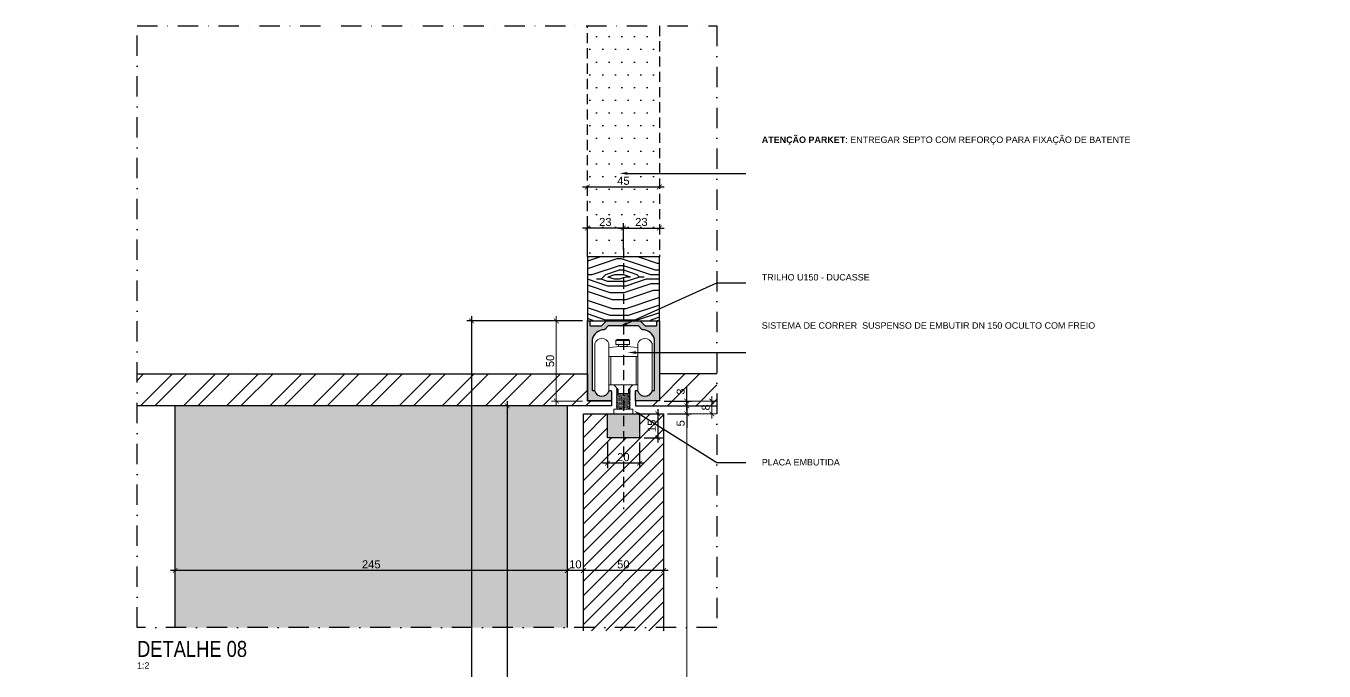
# Model space of a CAD drawing. Header units: millimetres. Extents: x -63251 to 507826, y 5339 to 217512.
# Drawn here: x 207291 to 208102, y 94276 to 94678 of the extents above; entities that cross this region are included whole.
import ezdxf
from ezdxf import colors
from ezdxf.entities.mleader import LeaderData, LeaderLine
from ezdxf.math import Vec2, Vec3

# ---------------------------------------------------------------- set-up
doc = ezdxf.new("R2010")
doc.units = ezdxf.units.MM
doc.header["$PDMODE"] = 3
doc.linetypes.add('TRAÇO 1-1', pattern=[9.525, 6.35, -3.175])
doc.linetypes.add('TRAÇO E PONTO 1-1', pattern=[25.4, 12.7, -6.35, 0, -6.35])
for name, color, linetype in [('A-ANNO-DIMS', 7, 'Continuous'), ('AC-EQUIPAMENTO', 7, 'Continuous'), ('COTAS', 9, 'Continuous'), ('FERRAGEM', 3, 'Continuous'), ('GESSO', 1, 'Continuous'), ('HACHURA', 21, 'Continuous'), ('MARCENARIA . M', 4, 'Continuous'), ('PROJEÇÃO', 8, 'Continuous'), ('TEXTO', 105, 'Continuous'), ('TEXTO TRAÇO PONTO', 105, 'TRAÇO E PONTO 1-1')]:
    doc.layers.add(name, color=color, linetype=linetype)
doc.layers.add('ARQ-COTA', color=12, linetype='Continuous', lineweight=9)
doc.styles.add('1-1', font='arial.ttf', dxfattribs={"height": 0.2})
doc.styles.add('MEDIDA OFICIAL', font='ariblk.ttf')
doc.styles.add('PADRÃO', font='arial.ttf')
doc.styles.add('TITULO', font='swissck.ttf')
doc.dimstyles.new('1-2', dxfattribs={"dimscale": 2, "dimtxt": 2.5, "dimasz": 1.5, "dimexe": 1.5, "dimexo": 1.5, "dimtad": 1, "dimtxsty": 'PADRÃO', "dimblk": 'ARCHTICK', "dimcen": 2.5, "dimdle": 1.5, "dimclrd": 9, "dimclre": 9, "dimclrt": 6, "dimadec": 0, "dimazin": 0, "dimtfac": 1, "dimtmove": 0, "dimatfit": 3, "dimfxl": 1.25, "dimlwd": -1, "dimlwe": -1, "dimarcsym": 0})
doc.dimstyles.new('Med. Ofic.1-2', dxfattribs={"dimscale": 2, "dimtxt": 2.5, "dimasz": 1.5, "dimexe": 1.5, "dimexo": 1.5, "dimtad": 1, "dimtxsty": 'MEDIDA OFICIAL', "dimblk": 'ARCHTICK', "dimcen": 2.5, "dimdle": 1.5, "dimclrd": 9, "dimclre": 9, "dimclrt": 10, "dimadec": 0, "dimazin": 0, "dimtfac": 1, "dimtmove": 0, "dimatfit": 3, "dimfxl": 1.25, "dimlwd": -1, "dimlwe": -1, "dimarcsym": 0})

# ---------------------------------------------------------------- blocks, each defined once
blk = doc.blocks.new('_ArchTick')
at = {"color": 0, "linetype": 'ByBlock', "const_width": 0.15}
blk.add_lwpolyline([(-0.5, -0.5), (0.5, 0.5)], dxfattribs=at)
blk = doc.blocks.new('*D2237')
at = {"layer": 'A-ANNO-DIMS', "color": 9, "transparency": 16777216}
for p, q in [((207692.25, 94441.28), (207707.23, 94441.28)), ((207704.23, 94444.28), (207704.23, 94436.28)), ((207692.25, 94436.28), (207707.23, 94436.28)), ((207704.23, 94436.28), (207704.23, 94427.47))]:
    blk.add_line(p, q, dxfattribs=at)
at = {"layer": 'Defpoints', "color": 0, "transparency": 16777216}
for p in [(207689.25, 94441.28), (207689.25, 94436.28), (207704.23, 94436.28)]:
    blk.add_point(p, dxfattribs=at)
at = {"layer": 'A-ANNO-DIMS', "color": 9, "transparency": 16777216, "xscale": 3, "yscale": 3, "zscale": 3}
for p, rotation in [((207704.23, 94441.28), 90), ((207704.23, 94436.28), 270)]:
    blk.add_blockref('_ArchTick', p, dxfattribs=dict(at, rotation=rotation))
at = {"layer": 'A-ANNO-DIMS', "color": 6, "transparency": 16777216, "insert": (207700.44, 94430.38), "char_height": 5, "attachment_point": 5, "rotation": 90, "style": 'PADRÃO'}
blk.add_mtext('5', dxfattribs=at)
blk = doc.blocks.new('*D2238')
at = {"layer": 'A-ANNO-DIMS', "color": 9, "transparency": 16777216}
for p, q in [((207654.63, 94418.28), (207654.63, 94402.45)), ((207674.63, 94418.28), (207674.63, 94402.45)), ((207677.63, 94405.45), (207651.63, 94405.45))]:
    blk.add_line(p, q, dxfattribs=at)
at = {"layer": 'Defpoints', "color": 0, "transparency": 16777216}
for p in [(207654.63, 94421.28), (207674.63, 94421.28), (207654.63, 94405.45)]:
    blk.add_point(p, dxfattribs=at)
at = {"layer": 'A-ANNO-DIMS', "color": 9, "transparency": 16777216, "xscale": 3, "yscale": 3, "zscale": 3, "rotation": 180}
blk.add_blockref('_ArchTick', (207654.63, 94405.45), dxfattribs=at)
at = {"layer": 'A-ANNO-DIMS', "color": 9, "transparency": 16777216, "xscale": 3, "yscale": 3, "zscale": 3}
blk.add_blockref('_ArchTick', (207674.63, 94405.45), dxfattribs=at)
at = {"layer": 'A-ANNO-DIMS', "color": 6, "transparency": 16777216, "insert": (207664.63, 94409.25), "char_height": 5, "attachment_point": 5, "style": 'PADRÃO'}
blk.add_mtext('20', dxfattribs=at)
blk = doc.blocks.new('*D2239')
at = {"layer": 'A-ANNO-DIMS', "color": 9, "transparency": 16777216}
for p, q in [((207677.63, 94436.28), (207689.25, 94436.28)), ((207686.25, 94439.28), (207686.25, 94418.28)), ((207677.63, 94421.28), (207689.25, 94421.28))]:
    blk.add_line(p, q, dxfattribs=at)
at = {"layer": 'Defpoints', "color": 0, "transparency": 16777216}
for p in [(207674.63, 94436.28), (207674.63, 94421.28), (207686.25, 94421.28)]:
    blk.add_point(p, dxfattribs=at)
at = {"layer": 'A-ANNO-DIMS', "color": 9, "transparency": 16777216, "xscale": 3, "yscale": 3, "zscale": 3}
for p, rotation in [((207686.25, 94436.28), 90), ((207686.25, 94421.28), 270)]:
    blk.add_blockref('_ArchTick', p, dxfattribs=dict(at, rotation=rotation))
at = {"layer": 'A-ANNO-DIMS', "color": 6, "transparency": 16777216, "insert": (207682.45, 94428.78), "char_height": 5, "attachment_point": 5, "rotation": 90, "style": 'PADRÃO'}
blk.add_mtext('15', dxfattribs=at)
blk = doc.blocks.new('*D2240')
at = {"layer": 'A-ANNO-DIMS', "color": 9, "transparency": 16777216}
blk.add_line((207692.63, 94338.47), (207636.63, 94338.47), dxfattribs=at)
at = {"layer": 'Defpoints', "color": 0, "transparency": 16777216}
for p in [(207639.63, 94338.47), (207639.63, 94338.47), (207689.63, 94338.47)]:
    blk.add_point(p, dxfattribs=at)
at = {"layer": 'A-ANNO-DIMS', "color": 9, "transparency": 16777216, "xscale": 3, "yscale": 3, "zscale": 3, "rotation": 180}
blk.add_blockref('_ArchTick', (207639.63, 94338.47), dxfattribs=at)
at = {"layer": 'A-ANNO-DIMS', "color": 9, "transparency": 16777216, "xscale": 3, "yscale": 3, "zscale": 3}
blk.add_blockref('_ArchTick', (207689.63, 94338.47), dxfattribs=at)
at = {"layer": 'A-ANNO-DIMS', "color": 6, "transparency": 16777216, "insert": (207664.63, 94342.27), "char_height": 5, "attachment_point": 5, "style": 'PADRÃO'}
blk.add_mtext('50', dxfattribs=at)
blk = doc.blocks.new('*D2241')
at = {"layer": 'A-ANNO-DIMS', "color": 9, "transparency": 16777216}
blk.add_line((207642.63, 94338.47), (207626.63, 94338.47), dxfattribs=at)
at = {"layer": 'Defpoints', "color": 0, "transparency": 16777216}
for p in [(207629.63, 94338.47), (207629.63, 94338.47), (207639.63, 94338.47)]:
    blk.add_point(p, dxfattribs=at)
at = {"layer": 'A-ANNO-DIMS', "color": 9, "transparency": 16777216, "xscale": 3, "yscale": 3, "zscale": 3, "rotation": 180}
blk.add_blockref('_ArchTick', (207629.63, 94338.47), dxfattribs=at)
at = {"layer": 'A-ANNO-DIMS', "color": 9, "transparency": 16777216, "xscale": 3, "yscale": 3, "zscale": 3}
blk.add_blockref('_ArchTick', (207639.63, 94338.47), dxfattribs=at)
at = {"layer": 'A-ANNO-DIMS', "color": 6, "transparency": 16777216, "insert": (207634.63, 94342.27), "char_height": 5, "attachment_point": 5, "style": 'PADRÃO'}
blk.add_mtext('10', dxfattribs=at)
blk = doc.blocks.new('*D2242')
at = {"layer": 'A-ANNO-DIMS', "color": 9, "transparency": 16777216}
blk.add_line((207632.63, 94338.47), (207381.63, 94338.47), dxfattribs=at)
at = {"layer": 'Defpoints', "color": 0, "transparency": 16777216}
for p in [(207384.63, 94338.47), (207384.63, 94338.47), (207629.63, 94338.47)]:
    blk.add_point(p, dxfattribs=at)
at = {"layer": 'A-ANNO-DIMS', "color": 9, "transparency": 16777216, "xscale": 3, "yscale": 3, "zscale": 3, "rotation": 180}
blk.add_blockref('_ArchTick', (207384.63, 94338.47), dxfattribs=at)
at = {"layer": 'A-ANNO-DIMS', "color": 9, "transparency": 16777216, "xscale": 3, "yscale": 3, "zscale": 3}
blk.add_blockref('_ArchTick', (207629.63, 94338.47), dxfattribs=at)
at = {"layer": 'A-ANNO-DIMS', "color": 6, "transparency": 16777216, "insert": (207507.13, 94342.27), "char_height": 5, "attachment_point": 5, "style": 'PADRÃO'}
blk.add_mtext('245', dxfattribs=at)
blk = doc.blocks.new('*D2268')
at = {"layer": 'A-ANNO-DIMS', "color": 9, "transparency": 16777216}
for p, q in [((207664.63, 94538.78), (207664.63, 94555.24)), ((207661.63, 94552.24), (207690.13, 94552.24))]:
    blk.add_line(p, q, dxfattribs=at)
at = {"layer": 'Defpoints', "color": 0, "transparency": 16777216}
for p in [(207687.13, 94552.24), (207687.13, 94552.24), (207664.63, 94535.78)]:
    blk.add_point(p, dxfattribs=at)
at = {"layer": 'A-ANNO-DIMS', "color": 9, "transparency": 16777216, "xscale": 3, "yscale": 3, "zscale": 3, "rotation": 180}
blk.add_blockref('_ArchTick', (207664.63, 94552.24), dxfattribs=at)
at = {"layer": 'A-ANNO-DIMS', "color": 9, "transparency": 16777216, "xscale": 3, "yscale": 3, "zscale": 3}
blk.add_blockref('_ArchTick', (207687.13, 94552.24), dxfattribs=at)
at = {"layer": 'A-ANNO-DIMS', "color": 6, "transparency": 16777216, "insert": (207675.88, 94556.04), "char_height": 5, "attachment_point": 5, "style": 'PADRÃO'}
blk.add_mtext('23', dxfattribs=at)
blk = doc.blocks.new('*D2269')
at = {"layer": 'A-ANNO-DIMS', "color": 9, "transparency": 16777216}
for p, q in [((207642.13, 94538.78), (207642.13, 94555.24)), ((207664.63, 94538.78), (207664.63, 94555.24)), ((207667.63, 94552.24), (207639.13, 94552.24))]:
    blk.add_line(p, q, dxfattribs=at)
at = {"layer": 'Defpoints', "color": 0, "transparency": 16777216}
for p in [(207642.13, 94552.24), (207642.13, 94535.78), (207664.63, 94535.78)]:
    blk.add_point(p, dxfattribs=at)
at = {"layer": 'A-ANNO-DIMS', "color": 9, "transparency": 16777216, "xscale": 3, "yscale": 3, "zscale": 3, "rotation": 180}
blk.add_blockref('_ArchTick', (207642.13, 94552.24), dxfattribs=at)
at = {"layer": 'A-ANNO-DIMS', "color": 9, "transparency": 16777216, "xscale": 3, "yscale": 3, "zscale": 3}
blk.add_blockref('_ArchTick', (207664.63, 94552.24), dxfattribs=at)
at = {"layer": 'A-ANNO-DIMS', "color": 6, "transparency": 16777216, "insert": (207653.38, 94556.04), "char_height": 5, "attachment_point": 5, "style": 'PADRÃO'}
blk.add_mtext('23', dxfattribs=at)
blk = doc.blocks.new('*D2270')
at = {"layer": 'A-ANNO-DIMS', "color": 9, "transparency": 16777216}
blk.add_line((207639.13, 94577.93), (207690.13, 94577.93), dxfattribs=at)
at = {"layer": 'Defpoints', "color": 0, "transparency": 16777216}
for p in [(207642.13, 94577.93), (207687.13, 94577.93), (207687.13, 94577.93)]:
    blk.add_point(p, dxfattribs=at)
at = {"layer": 'A-ANNO-DIMS', "color": 9, "transparency": 16777216, "xscale": 3, "yscale": 3, "zscale": 3, "rotation": 180}
blk.add_blockref('_ArchTick', (207642.13, 94577.93), dxfattribs=at)
at = {"layer": 'A-ANNO-DIMS', "color": 9, "transparency": 16777216, "xscale": 3, "yscale": 3, "zscale": 3}
blk.add_blockref('_ArchTick', (207687.13, 94577.93), dxfattribs=at)
at = {"layer": 'A-ANNO-DIMS', "color": 6, "transparency": 16777216, "insert": (207664.63, 94581.72), "char_height": 5, "attachment_point": 5, "style": 'PADRÃO'}
blk.add_mtext('45', dxfattribs=at)
blk = doc.blocks.new('*D2271')
at = {"layer": 'COTAS', "color": 9, "linetype": 'Continuous', "transparency": 16777216}
blk.add_line((207592.08, 94444.28), (207592.08, 93956.81), dxfattribs=at)
at = {"layer": 'Defpoints', "color": 0, "transparency": 16777216}
for p in [(207592.08, 94441.28), (207592.08, 93959.81), (207592.08, 93959.81)]:
    blk.add_point(p, dxfattribs=at)
at = {"layer": 'COTAS', "color": 9, "transparency": 16777216, "xscale": 3, "yscale": 3, "zscale": 3}
for p, rotation in [((207592.08, 94441.28), 90), ((207592.08, 93959.81), 270)]:
    blk.add_blockref('_ArchTick', p, dxfattribs=dict(at, rotation=rotation))
at = {"layer": 'COTAS', "color": 10, "transparency": 16777216, "insert": (207588.24, 94200.55), "char_height": 5, "attachment_point": 5, "rotation": 90, "style": 'MEDIDA OFICIAL'}
blk.add_mtext('2925', dxfattribs=at)
blk = doc.blocks.new('*D2272')
at = {"layer": 'COTAS', "color": 9, "transparency": 16777216}
for p, q in [((207639.13, 94494.28), (207566.76, 94494.28)), ((207579.24, 93959.81), (207566.76, 93959.81))]:
    blk.add_line(p, q, dxfattribs=at)
at = {"layer": 'COTAS', "color": 9, "linetype": 'Continuous', "transparency": 16777216}
blk.add_line((207569.76, 94497.28), (207569.76, 93956.81), dxfattribs=at)
at = {"layer": 'Defpoints', "color": 0, "transparency": 16777216}
for p in [(207642.13, 94494.28), (207569.76, 93959.81), (207582.24, 93959.81)]:
    blk.add_point(p, dxfattribs=at)
at = {"layer": 'COTAS', "color": 9, "transparency": 16777216, "xscale": 3, "yscale": 3, "zscale": 3}
for p, rotation in [((207569.76, 94494.28), 90), ((207569.76, 93959.81), 270)]:
    blk.add_blockref('_ArchTick', p, dxfattribs=dict(at, rotation=rotation))
at = {"layer": 'COTAS', "color": 10, "transparency": 16777216, "insert": (207565.92, 94227.05), "char_height": 5, "attachment_point": 5, "rotation": 90, "style": 'MEDIDA OFICIAL'}
blk.add_mtext('2978', dxfattribs=at)
blk = doc.blocks.new('*D2273')
at = {"layer": 'ARQ-COTA', "color": 9, "transparency": 16777216}
for p, q in [((207639.13, 94494.28), (207619.73, 94494.28)), ((207622.73, 94497.28), (207622.73, 94441.28)), ((207639.13, 94444.28), (207619.73, 94444.28))]:
    blk.add_line(p, q, dxfattribs=at)
at = {"layer": 'Defpoints', "color": 0, "transparency": 16777216}
for p in [(207642.13, 94494.28), (207622.73, 94444.28), (207642.13, 94444.28)]:
    blk.add_point(p, dxfattribs=at)
at = {"layer": 'ARQ-COTA', "color": 9, "transparency": 16777216, "xscale": 3, "yscale": 3, "zscale": 3}
for p, rotation in [((207622.73, 94494.28), 90), ((207622.73, 94444.28), 270)]:
    blk.add_blockref('_ArchTick', p, dxfattribs=dict(at, rotation=rotation))
at = {"layer": 'ARQ-COTA', "color": 6, "transparency": 16777216, "insert": (207618.92, 94469.28), "char_height": 5, "attachment_point": 5, "rotation": 90, "style": 'PADRÃO'}
blk.add_mtext('50', dxfattribs=at)
blk = doc.blocks.new('*D2274')
at = {"layer": 'A-ANNO-DIMS', "color": 9, "transparency": 16777216}
for p, q in [((207704.23, 94444.28), (207704.23, 94453.06)), ((207690.13, 94444.28), (207707.23, 94444.28)), ((207690.13, 94441.28), (207707.23, 94441.28)), ((207704.23, 94438.28), (207704.23, 94444.28))]:
    blk.add_line(p, q, dxfattribs=at)
at = {"layer": 'Defpoints', "color": 0, "transparency": 16777216}
for p in [(207687.13, 94444.28), (207687.13, 94441.28), (207704.23, 94444.28)]:
    blk.add_point(p, dxfattribs=at)
at = {"layer": 'A-ANNO-DIMS', "color": 9, "transparency": 16777216, "xscale": 3, "yscale": 3, "zscale": 3}
for p, rotation in [((207704.23, 94444.28), 90), ((207704.23, 94441.28), 270)]:
    blk.add_blockref('_ArchTick', p, dxfattribs=dict(at, rotation=rotation))
at = {"layer": 'A-ANNO-DIMS', "color": 6, "transparency": 16777216, "insert": (207700.43, 94450.17), "char_height": 5, "attachment_point": 5, "rotation": 90, "style": 'PADRÃO'}
blk.add_mtext('3', dxfattribs=at)
blk = doc.blocks.new('*D2275')
at = {"layer": 'ARQ-COTA', "color": 9, "transparency": 16777216}
for p, q in [((207692.63, 94436.28), (207707.23, 94436.28)), ((207704.23, 94439.28), (207704.23, 93961.81)), ((207692.63, 93964.81), (207707.23, 93964.81))]:
    blk.add_line(p, q, dxfattribs=at)
at = {"layer": 'Defpoints', "color": 0, "transparency": 16777216}
for p in [(207689.63, 94436.28), (207689.63, 93964.81), (207704.23, 93964.81)]:
    blk.add_point(p, dxfattribs=at)
at = {"layer": 'ARQ-COTA', "color": 9, "transparency": 16777216, "xscale": 3, "yscale": 3, "zscale": 3}
for p, rotation in [((207704.23, 94436.28), 90), ((207704.23, 93964.81), 270)]:
    blk.add_blockref('_ArchTick', p, dxfattribs=dict(at, rotation=rotation))
at = {"layer": 'ARQ-COTA', "color": 6, "transparency": 16777216, "insert": (207700.43, 94200.55), "char_height": 5, "attachment_point": 5, "rotation": 90, "style": 'PADRÃO'}
blk.add_mtext('2915', dxfattribs=at)
blk = doc.blocks.new('*D2277')
at = {"layer": 'ARQ-COTA', "color": 9, "transparency": 16777216}
for p, q in [((207690.13, 94444.28), (207722.9, 94444.28)), ((207719.9, 94433.28), (207719.9, 94447.28)), ((207692.63, 94436.28), (207722.9, 94436.28))]:
    blk.add_line(p, q, dxfattribs=at)
at = {"layer": 'Defpoints', "color": 0, "transparency": 16777216}
for p in [(207687.13, 94444.28), (207719.9, 94444.28), (207689.63, 94436.28)]:
    blk.add_point(p, dxfattribs=at)
at = {"layer": 'ARQ-COTA', "color": 9, "transparency": 16777216, "xscale": 3, "yscale": 3, "zscale": 3}
for p, rotation in [((207719.9, 94444.28), 90), ((207719.9, 94436.28), 270)]:
    blk.add_blockref('_ArchTick', p, dxfattribs=dict(at, rotation=rotation))
at = {"layer": 'ARQ-COTA', "color": 6, "transparency": 16777216, "insert": (207716.09, 94440.28), "char_height": 5, "attachment_point": 5, "rotation": 90, "style": 'PADRÃO'}
blk.add_mtext('8', dxfattribs=at)

msp = doc.modelspace()

# ---------------------------------------------------------------- hatches: boundary and pattern name
at = {"layer": 'AC-EQUIPAMENTO'}
h = msp.add_hatch(dxfattribs=at)
h.set_pattern_fill('ANSI31', color=8, scale=2)
h.set_pattern_definition([(45, (54563.95, 6039.6454), (-4.49012806, 4.49012806), [])])
h.paths.add_polyline_path([(207639.63, 94300.859), (207689.63, 94300.859), (207689.63, 94436.285), (207674.63, 94436.285), (207674.63, 94421.285), (207654.63, 94421.285), (207654.63, 94436.285), (207639.63, 94436.285)])
at = {"layer": 'HACHURA', "true_color": 0x636466}
h = msp.add_hatch(dxfattribs=at)
h.set_pattern_fill('PATRON00077', color=251, scale=40, angle=135, pattern_type=2)
h.set_pattern_definition([(135, (147542.347, -14712.207), (-56.568542, 4e-15), [2, -38]), (225, (147521.134, -14710.793), (-7e-15, -56.568542), [4, -36]), (180, (147529.62, -14713.62), (-28.284271, -28.284271), [2.828, -8.484, 2.828, -5.656, 19.8, -16.9725425]), (180, (147545.175, -14712.207), (-28.284271, -28.284271), [2.8284, -5.6568, 2.8284, -45.2549425]), (180, (147532.448, -14705.136), (-28.284271, -28.284271), [2.8284, -53.740142]), (180, (147531.033, -14700.893), (-28.284271, -28.284271), [2.8284, -53.740142]), (180, (147532.448, -14707.964), (-28.284271, -28.284271), [2.8284, -53.740142]), (180, (147532.448, -14710.793), (-28.284271, -28.284271), [5.6568, -50.911742]), (180, (147504.163, -14724.935), (-28.284271, -28.284271), [5.6568, -50.911742]), (180, (147533.862, -14715.035), (-28.284271, -28.284271), [11.3136, -45.254942]), (180, (147533.862, -14717.864), (-28.284271, -28.284271), [11.3136, -45.254942]), (180, (147506.992, -14707.964), (-28.284271, -28.284271), [11.3136, -45.254942]), (180, (147532.448, -14722.106), (-28.284271, -28.284271), [8.48528, -48.083262]), (180, (147533.862, -14732.006), (-28.284271, -28.284271), [8.48528, -48.083262]), (180, (147533.862, -14726.35), (-28.284271, -28.284271), [8.48528, -48.083262]), (180, (147506.992, -14716.45), (-28.284271, -28.284271), [14.142136, -42.426406]), (180, (147508.406, -14720.692), (-28.284271, -28.284271), [14.142136, -42.426406]), (180, (147512.649, -14710.793), (-28.284271, -28.284271), [19.79899, -36.769553]), (161.565051, (147536.69, -14712.207), (-28.2842713, 28.2842712), [4.472136, -84.970583]), (161.565051, (147522.548, -14715.035), (-28.2842713, 28.2842712), [4.472136, -84.970583]), (161.565051, (147526.79, -14713.621), (-28.2842713, 28.2842712), [4.472136, -84.970583]), (161.565051, (147540.933, -14710.793), (-28.2842713, 28.2842712), [8.944272, -80.498447]), (161.565051, (147522.548, -14717.864), (-28.2842713, 28.2842712), [13.416408, -76.026311]), (161.565051, (147523.962, -14722.106), (-28.2842713, 28.2842712), [17.888544, -71.554175]), (161.565051, (147525.376, -14726.349), (-28.2842713, 28.2842712), [17.888544, -71.554175]), (161.565051, (147521.134, -14739.077), (-28.2842713, 28.2842712), [17.888544, -71.554175]), (161.565051, (147523.962, -14736.249), (-28.2842713, 28.2842712), [22.36068, -67.082039]), (161.565051, (147525.376, -14732.006), (-28.2842713, 28.2842712), [22.36068, -67.082039]), (198.434949, (147526.79, -14710.793), (-28.2842712, -28.2842712), [4.472136, -84.970583]), (198.434949, (147533.862, -14712.207), (-28.2842712, -28.2842712), [4.472136, -84.970583]), (198.434949, (147542.347, -14712.207), (-28.2842712, -28.2842712), [8.944272, -80.498447]), (198.434949, (147529.619, -14707.964), (-28.2842712, -28.2842712), [8.944272, -80.498447]), (198.434949, (147546.59, -14713.621), (-28.2842712, -28.2842712), [13.416408, -76.026311]), (198.434949, (147549.418, -14716.45), (-28.2842712, -28.2842712), [17.888544, -71.554175]), (198.434949, (147522.548, -14692.408), (-28.2842712, -28.2842712), [17.888544, -71.554175]), (198.434949, (147529.619, -14705.136), (-28.2842712, -28.2842712), [17.888544, -71.554175]), (198.434949, (147526.79, -14696.65), (-28.2842712, -28.2842712), [22.36068, -67.082039]), (198.434949, (147528.205, -14700.893), (-28.2842712, -28.2842712), [22.36068, -67.082039])])
h.paths.add_polyline_path([(207687.13, 94494.285), (207687.13, 94534.285), (207642.13, 94534.285), (207642.13, 94494.285)])
at = {"layer": 'HACHURA'}
h = msp.add_hatch(dxfattribs=at)
h.set_pattern_fill('ANSI32', color=8, scale=2)
h.set_pattern_definition([(45, (-70568.265, 28264.563), (-13.4703842, 13.4703842), []), (45, (-70559.285, 28264.563), (-13.4703842, 13.4703842), [])])
h.paths.add_polyline_path([(207360.806, 94461.285), (207360.806, 94441.285), (207657.13, 94441.285), (207657.13, 94444.285), (207642.13, 94444.285), (207642.13, 94461.285)])
h = msp.add_hatch(dxfattribs=at)
h.set_pattern_fill('ANSI32', color=8, scale=2)
h.set_pattern_definition([(45, (-70598.266, 28264.563), (-13.4703842, 13.4703842), []), (45, (-70589.285, 28264.563), (-13.4703842, 13.4703842), [])])
h.paths.add_polyline_path([(207723.102, 94441.285), (207723.102, 94461.285), (207687.13, 94461.285), (207687.13, 94444.285), (207672.13, 94444.285), (207672.13, 94441.285)])
at = {"layer": 'HACHURA', "true_color": 0xba9673}
h = msp.add_hatch(color=33, dxfattribs=at)
h.dxf.hatch_style = 1
h.paths.add_polyline_path([(207384.631, 94302.859), (207629.63, 94302.859), (207629.63, 94441.285), (207384.63, 94441.285)])
at = {"layer": 'MARCENARIA . M'}
h = msp.add_hatch(dxfattribs=at)
h.set_pattern_fill('DOTS', color=8, scale=5)
h.set_pattern_definition([(0, (90275.9365, 64636.288), (3.96875, 7.9375), [0, -7.9375])])
h.paths.add_polyline_path([(207687.13, 94678.414), (207642.13, 94678.414), (207642.13, 94534.285), (207687.13, 94534.285)])
h = msp.add_hatch(color=8, dxfattribs=at)
h.dxf.hatch_style = 1
h.paths.add_polyline_path([(207646.716, 94450.42, 0.3360552), (207646.235, 94450.785), (207645.63, 94450.785, -0.4142136), (207645.13, 94451.285), (207645.13, 94482.785, -0.3352357), (207652.676, 94488.782, 0.1925047), (207653.017, 94488.929), (207655.227, 94491.138, -0.1989124), (207655.58, 94491.285), (207664.053, 94491.285, 0.2679492), (207664.486, 94491.535), (207664.63, 94491.785), (207664.775, 94491.535, 0.2679492), (207665.208, 94491.285), (207673.681, 94491.285, -0.1989124), (207674.034, 94491.138), (207676.244, 94488.929, 0.1925047), (207676.585, 94488.782, -0.3352357), (207684.13, 94482.785), (207684.13, 94451.285, -0.4142136), (207683.63, 94450.785), (207683.026, 94450.785, 0.3360552), (207682.545, 94450.42, -0.3533018), (207678.13, 94447.285, -0.3533018), (207673.716, 94450.42, 0.3360552), (207673.235, 94450.785), (207672.63, 94450.785, 0.4142136), (207672.13, 94450.285), (207672.13, 94444.285), (207687.13, 94444.285), (207687.13, 94464.285), (207687.13, 94494.285), (207686.13, 94494.285, 0.4142136), (207685.63, 94493.785), (207685.63, 94491.785, -0.4142136), (207685.13, 94491.285), (207678.337, 94491.285, -0.1989124), (207677.984, 94491.431), (207675.277, 94494.138, 0.1989124), (207674.923, 94494.285), (207654.337, 94494.285, 0.1989124), (207653.984, 94494.138), (207651.277, 94491.431, -0.1989124), (207650.923, 94491.285), (207645.13, 94491.285), (207644.13, 94491.285, -0.4142136), (207643.63, 94491.785), (207643.63, 94493.785, 0.4142136), (207643.13, 94494.285), (207642.13, 94494.285), (207642.13, 94444.285), (207657.13, 94444.285), (207657.13, 94450.285, 0.4142136), (207656.63, 94450.785), (207656.026, 94450.785, 0.3360552), (207655.545, 94450.42, -0.3533018), (207651.13, 94447.285, -0.3533018)])
h = msp.add_hatch(color=8, dxfattribs=at)
h.dxf.hatch_style = 1
h.paths.add_polyline_path([(207654.63, 94436.285), (207654.63, 94421.285), (207674.63, 94421.285), (207674.63, 94436.285)])

# ---------------------------------------------------------------- linework, layer by layer
at = {"layer": 'FERRAGEM', "color": 1, "lineweight": 5}
for p, q in [((207655.545, 94472.122), (207673.716, 94472.122)), ((207655.545, 94454.324), (207658.629, 94454.324)), ((207670.632, 94454.324), (207673.716, 94454.324)), ((207664.63, 94441.285), (207664.63, 94438.285)), ((207664.63, 94441.285), (207664.63, 94438.285))]:
    msp.add_line(p, q, dxfattribs=at)
at = {"layer": 'FERRAGEM'}
for points in [[(207642.13, 94494.285), (207687.13, 94494.285), (207687.13, 94534.285), (207642.13, 94534.285)], [(207654.63, 94436.285), (207674.63, 94436.285), (207674.63, 94421.285), (207654.63, 94421.285)]]:
    msp.add_lwpolyline(points, close=True, dxfattribs=at)
msp.add_lwpolyline([(207651.13, 94447.285, 0.3533018), (207655.545, 94450.42, -0.3360552), (207656.026, 94450.785), (207656.63, 94450.785, -0.4142136), (207657.13, 94450.285), (207657.13, 94444.285), (207642.13, 94444.285), (207642.13, 94494.285), (207643.13, 94494.285, -0.4142136), (207643.63, 94493.785), (207643.63, 94491.785, 0.4142136), (207644.13, 94491.285), (207645.13, 94491.285), (207650.923, 94491.285, 0.1989124), (207651.277, 94491.431), (207653.984, 94494.138, -0.1989124), (207654.337, 94494.285), (207674.923, 94494.285, -0.1989124), (207675.277, 94494.138), (207677.984, 94491.431, 0.1989124), (207678.337, 94491.285), (207685.13, 94491.285, 0.4142136), (207685.63, 94491.785), (207685.63, 94493.785, -0.4142136), (207686.13, 94494.285), (207687.13, 94494.285), (207687.13, 94444.285), (207672.13, 94444.285), (207672.13, 94450.285, -0.4142136), (207672.63, 94450.785), (207673.235, 94450.785, -0.3360552), (207673.716, 94450.42, 0.3533018), (207678.13, 94447.285, 0.3533018), (207682.545, 94450.42, -0.3360552), (207683.026, 94450.785), (207683.63, 94450.785, 0.4142136), (207684.13, 94451.285), (207684.13, 94482.785, 0.3352357), (207676.585, 94488.782, -0.1925047), (207676.244, 94488.929), (207674.034, 94491.138, 0.1989124), (207673.681, 94491.285), (207665.208, 94491.285, -0.2679492), (207664.775, 94491.535), (207664.63, 94491.785), (207664.486, 94491.535, -0.2679492), (207664.053, 94491.285), (207655.58, 94491.285, 0.1989124), (207655.227, 94491.138), (207653.017, 94488.929, -0.1925047), (207652.676, 94488.782, 0.3352357), (207645.13, 94482.785), (207645.13, 94451.285, 0.4142136), (207645.63, 94450.785), (207646.235, 94450.785, -0.3360552), (207646.716, 94450.42, 0.3533018), (207651.13, 94447.285, -0.3533018)], format="xyb", dxfattribs=at)
at = {"layer": 'FERRAGEM', "color": 1, "lineweight": 5}
for points in [[(207646.716, 94450.436), (207646.716, 94480.134, -0.7138097), (207655.545, 94480.134), (207655.545, 94450.436, -0.7138097)], [(207673.716, 94450.436), (207673.716, 94480.134, -0.7138097), (207682.545, 94480.134), (207682.545, 94450.436, -0.7138097)]]:
    msp.add_lwpolyline(points, format="xyb", close=True, dxfattribs=at)
for points in [[(207660.024, 94479.611), (207660.024, 94481.978), (207660.67, 94482.624), (207667.879, 94482.624), (207668.524, 94481.978), (207668.524, 94479.611)], [(207660.024, 94481.978), (207668.524, 94481.978)], [(207660.024, 94479.611), (207668.524, 94479.611)], [(207661.53, 94478.233), (207661.53, 94479.611)], [(207667.018, 94478.258), (207667.018, 94479.611)], [(207656.735, 94454.324), (207656.735, 94472.122), (207672.526, 94472.122), (207672.526, 94454.324), (207656.735, 94454.324)], [(207670.632, 94454.324), (207667.811, 94451.503), (207667.811, 94448.905), (207661.449, 94448.905), (207661.449, 94451.503), (207658.629, 94454.324)], [(207660.445, 94446.928), (207660.85, 94447.333), (207660.445, 94447.738), (207660.85, 94448.008), (207660.445, 94448.413), (207660.85, 94448.683), (207660.445, 94449.088), (207660.85, 94449.358), (207660.445, 94449.763), (207660.85, 94450.033), (207660.445, 94450.439), (207660.85, 94450.709), (207660.445, 94451.114), (207660.85, 94451.384), (207660.445, 94451.789), (207660.85, 94452.059), (207660.445, 94452.464), (207660.467, 94452.486)], [(207661.321, 94451.632), (207660.445, 94451.519)], [(207660.445, 94450.844), (207661.449, 94450.973)], [(207660.445, 94450.168), (207661.449, 94450.298)], [(207660.445, 94449.493), (207661.449, 94449.623)], [(207661.449, 94449.623), (207660.445, 94449.493)], [(207660.445, 94447.468), (207668.816, 94448.548), (207668.411, 94448.953), (207668.816, 94449.223)], [(207661.449, 94448.948), (207660.445, 94448.818)], [(207660.445, 94448.818), (207661.449, 94448.948)], [(207660.445, 94448.143), (207666.35, 94448.905)], [(207667.811, 94451.119), (207668.816, 94451.249), (207668.411, 94451.654), (207668.816, 94451.924)], [(207667.811, 94450.444), (207668.816, 94450.574), (207668.411, 94450.979), (207668.816, 94451.249)], [(207667.811, 94449.769), (207668.816, 94449.898), (207668.411, 94450.303), (207668.816, 94450.574), (207667.811, 94450.444)], [(207667.811, 94449.094), (207668.816, 94449.223), (207668.411, 94449.628), (207668.816, 94449.898), (207667.811, 94449.769)], [(207668.145, 94451.837), (207668.816, 94451.924), (207668.524, 94452.216)], [(207660.359, 94446.107), (207668.73, 94447.187), (207668.325, 94447.592), (207668.73, 94447.862), (207660.359, 94446.782)], [(207660.359, 94442.731), (207668.73, 94443.811), (207668.325, 94444.216), (207668.73, 94444.486), (207660.359, 94443.406)], [(207660.359, 94439.356), (207668.73, 94440.436), (207668.325, 94440.841), (207668.73, 94441.111), (207660.359, 94440.031)], [(207660.445, 94446.793), (207668.816, 94447.873), (207668.411, 94448.278), (207668.816, 94448.548)], [(207660.445, 94445.443), (207668.816, 94446.523), (207668.411, 94446.928), (207668.816, 94447.198), (207660.445, 94446.118)], [(207660.633, 94439.285), (207660.85, 94439.502), (207660.445, 94439.772), (207660.85, 94440.177), (207660.445, 94440.447), (207660.85, 94440.852), (207660.445, 94441.257), (207660.85, 94441.662), (207660.445, 94441.932), (207660.85, 94442.337), (207660.445, 94442.607), (207660.85, 94443.012), (207660.445, 94443.282), (207660.85, 94443.687), (207660.445, 94444.092), (207660.85, 94444.497), (207660.445, 94444.767), (207660.85, 94445.173), (207660.445, 94445.443), (207660.85, 94445.848), (207660.445, 94446.118), (207660.85, 94446.523), (207660.445, 94446.928)], [(207660.445, 94444.767), (207668.816, 94445.848), (207668.411, 94446.253), (207668.816, 94446.523)], [(207660.445, 94444.092), (207668.816, 94445.173), (207668.411, 94445.578), (207668.816, 94445.848)], [(207660.445, 94443.417), (207668.816, 94444.497), (207668.411, 94444.903), (207668.816, 94445.173)], [(207660.445, 94442.067), (207668.816, 94443.147), (207668.411, 94443.552), (207668.816, 94443.822), (207660.445, 94442.742)], [(207660.445, 94441.392), (207668.816, 94442.472), (207668.411, 94442.877), (207668.816, 94443.147)], [(207660.445, 94440.717), (207668.816, 94441.797), (207668.411, 94442.202), (207668.816, 94442.472)], [(207660.445, 94440.042), (207668.816, 94441.122), (207668.411, 94441.527), (207668.816, 94441.797)], [(207665.043, 94439.285), (207668.816, 94439.772), (207668.411, 94440.177), (207668.816, 94440.447), (207660.445, 94439.367)], [(207668.628, 94439.285), (207668.411, 94439.502), (207668.816, 94439.772)]]:
    msp.add_lwpolyline(points, dxfattribs=at)
msp.add_lwpolyline([(207658.629, 94439.285), (207670.632, 94439.285), (207670.632, 94436.285), (207658.629, 94436.285)], close=True, dxfattribs=at)
msp.add_arc((207664.63, 94431.345), 46.973, 78.847423, 101.152577, dxfattribs=at)
at = {"layer": 'GESSO', "color": 1}
for points in [[(207360.806, 94461.285), (207642.13, 94461.285), (207642.13, 94444.285), (207657.13, 94444.285), (207657.13, 94441.285), (207360.806, 94441.285)], [(207723.102, 94461.285), (207687.13, 94461.285), (207687.13, 94444.285), (207672.13, 94444.285), (207672.13, 94441.285), (207723.102, 94441.285)]]:
    msp.add_lwpolyline(points, dxfattribs=at)
at = {"layer": 'MARCENARIA . M', "color": 254, "linetype": 'TRAÇO 1-1'}
msp.add_line((207664.63, 94539.783), (207664.63, 94376.801), dxfattribs=at)
at = {"layer": 'MARCENARIA . M'}
for p, q in [((207384.63, 94302.859), (207384.63, 94441.285)), ((207629.63, 94302.859), (207629.63, 94441.285))]:
    msp.add_line(p, q, dxfattribs=at)
msp.add_lwpolyline([(207639.63, 94300.859), (207639.63, 94436.285), (207689.63, 94436.285), (207689.63, 94300.859)], dxfattribs=at)
at = {"layer": 'PROJEÇÃO', "color": 8, "linetype": 'TRAÇO 1-1'}
msp.add_lwpolyline([(207687.13, 94678.414), (207687.13, 94534.285), (207642.13, 94534.285), (207642.13, 94678.414)], dxfattribs=at)
at = {"layer": 'TEXTO TRAÇO PONTO'}
msp.add_lwpolyline([(207360.806, 94678.414), (207723.102, 94678.414), (207723.102, 94302.859), (207360.806, 94302.859)], close=True, dxfattribs=at)

# ---------------------------------------------------------------- texts
at = {"layer": 'TEXTO', "color": 1, "insert": (207360.806, 94284.359), "char_height": 10, "width": 220.061, "attachment_point": 7, "style": 'TITULO'}
msp.add_mtext('DETALHE 08', dxfattribs=at)
at = {"layer": 'TEXTO', "insert": (207360.806, 94281.159), "char_height": 4, "width": 48, "attachment_point": 1, "style": 'PADRÃO'}
msp.add_mtext('1:2', dxfattribs=at)

# ---------------------------------------------------------------- dimensions: what is measured, and where the dimension line sits
at = {"layer": 'A-ANNO-DIMS'}
for base, p1, p2, picture, middle in [((207687.13, 94577.928), (207642.13, 94577.928), (207687.13, 94577.928), '*D2270', (207664.63, 94581.72)), ((207654.63, 94405.446), (207674.63, 94421.285), (207654.63, 94421.285), '*D2238', (207664.63, 94409.248)), ((207639.63, 94338.467), (207689.63, 94338.467), (207639.63, 94338.467), '*D2240', (207664.63, 94342.27))]:
    dim = msp.add_linear_dim(base=base, p1=p1, p2=p2, dimstyle='1-2', dxfattribs=at)
    dim.commit()
    dim.dimension.update_dxf_attribs({"geometry": picture, "text_midpoint": middle})
for base, p1, p2, override, picture, middle in [((207642.130357034, 94552.235206413), (207664.630357034, 94535.781896679), (207642.130357034, 94535.781962244), {"dimdec": 0}, '*D2269', (207653.380357034, 94556.039776672)), ((207687.130357035, 94552.235206413), (207664.630357034, 94535.781896679), (207687.130357035, 94552.235206413), {"dimdec": 0}, '*D2268', (207675.880357034, 94556.039776672)), ((207384.63, 94338.467), (207629.63, 94338.467), (207384.63, 94338.467), {"dimtmove": 1}, '*D2242', (207507.13, 94342.27)), ((207629.63, 94338.467), (207639.63, 94338.467), (207629.63, 94338.467), {"dimtmove": 1}, '*D2241', (207634.63, 94342.27))]:
    dim = msp.add_linear_dim(base=base, p1=p1, p2=p2, dimstyle='1-2', override=override, dxfattribs=at)
    dim.commit()
    dim.dimension.update_dxf_attribs({"geometry": picture, "text_midpoint": middle})
for base, p1, p2, picture, middle in [((207704.231, 94444.285), (207687.13, 94441.285), (207687.13, 94444.285), '*D2274', (207700.426, 94450.172)), ((207704.231, 94436.285), (207689.249, 94441.285), (207689.249, 94436.285), '*D2237', (207700.438, 94430.377)), ((207686.249, 94421.285), (207674.63, 94436.285), (207674.63, 94421.285), '*D2239', (207682.446, 94428.785))]:
    dim = msp.add_linear_dim(base=base, p1=p1, p2=p2, angle=90, dimstyle='1-2', dxfattribs=at)
    dim.commit()
    dim.dimension.update_dxf_attribs({"geometry": picture, "text_midpoint": middle})
at = {"layer": 'ARQ-COTA'}
for base, p1, p2, picture, middle in [((207622.726, 94444.285), (207642.13, 94494.285), (207642.13, 94444.285), '*D2273', (207618.923, 94469.285)), ((207719.895, 94444.285), (207689.63, 94436.285), (207687.13, 94444.285), '*D2277', (207716.092, 94440.285))]:
    dim = msp.add_linear_dim(base=base, p1=p1, p2=p2, angle=90, dimstyle='1-2', dxfattribs=at)
    dim.commit()
    dim.dimension.update_dxf_attribs({"geometry": picture, "text_midpoint": middle})
dim = msp.add_linear_dim(base=(207704.231, 93964.81), p1=(207689.63, 94436.285), p2=(207689.63, 93964.81), angle=90, text='2915', dimstyle='1-2', dxfattribs=at)
dim.commit()
dim.dimension.update_dxf_attribs({"geometry": '*D2275', "text_midpoint": (207700.428, 94200.547)})
at = {"layer": 'COTAS'}
for base, p1, p2, text, picture, middle in [((207569.756, 93959.81), (207642.13, 94494.285), (207582.236, 93959.81), '2978', '*D2272', (207565.921, 94227.047)), ((207592.076, 93959.81), (207592.076, 94441.285), (207592.076, 93959.81), '2925', '*D2271', (207588.241, 94200.547))]:
    dim = msp.add_linear_dim(base=base, p1=p1, p2=p2, angle=90, text=text, dimstyle='Med. Ofic.1-2', dxfattribs=at)
    dim.commit()
    dim.dimension.update_dxf_attribs({"geometry": picture, "text_midpoint": middle})

# ---------------------------------------------------------------- leaders
at = {"layer": 'COTAS', "ltscale": 0.4}
ml = msp.add_multileader_mtext('Standard', dxfattribs=at)
ml.set_content('BIT 5x5mm', color=105, style='1-1')
ml.set_leader_properties(color=256, linetype='ByLayer', lineweight=-1)
ml.build(insert=Vec2(0, 0))
ml.multileader.update_dxf_attribs({"text_left_attachment_type": 2, "text_right_attachment_type": 2, "dogleg_length": 0.36, "arrow_head_size": 2, "scale": 20})
ctx = ml.context
ctx.base_point, ctx.scale, ctx.arrow_head_size, ctx.landing_gap_size, ctx.plane_origin = Vec3(205816.396, 94658.714), 20, 2, 4, Vec3(205747.421, 94625.838)
ctx.left_attachment, ctx.right_attachment = 2, 2
notes = []
notes.append((ctx, [(0, (1, 1, 0), (205806.338, 94658.714), (1, 0), 10.059, [(0, [(205806.353, 94645.007)], 0, [])])]))
ctx.mtext.insert, ctx.mtext.width, ctx.mtext.flow_direction = Vec3(205820.396, 94660.748), 80.51012, 5
ml = msp.add_multileader_mtext('Standard', dxfattribs=at)
ml.set_content('BIT 5x5mm', color=105, style='1-1')
ml.set_leader_properties(color=256, linetype='ByLayer', lineweight=-1)
ml.build(insert=Vec2(0, 0))
ml.multileader.update_dxf_attribs({"text_left_attachment_type": 2, "text_right_attachment_type": 2, "dogleg_length": 0.36, "arrow_head_size": 2, "scale": 20})
ctx = ml.context
ctx.base_point, ctx.scale, ctx.arrow_head_size, ctx.landing_gap_size, ctx.plane_origin = Vec3(206257.37, 94658.714), 20, 2, 4, Vec3(206362.141, 94616.503)
ctx.left_attachment, ctx.right_attachment = 2, 2
notes.append((ctx, [(0, (1, 1, 0), (206303.224, 94658.714), (-1, 0), 10.059, [(0, [(206303.209, 94645.007)], 0, [])])]))
ctx.mtext.insert, ctx.mtext.width, ctx.mtext.flow_direction = Vec3(206261.37, 94660.748), 80.51012, 5
at = {"layer": 'COTAS'}
ml = msp.add_multileader_mtext('Standard', dxfattribs=at)
ml.set_content('\\A1;{\\fArial|b1|i0|c0|p34;\\C10;ATENÇÃO PARKET}: ENTREGAR SEPTO COM REFORÇO PARA FIXAÇÃO DE BATENTE', color=105, style='1-1')
ml.set_leader_properties(color=256, linetype='ByLayer', lineweight=-1)
ml.build(insert=Vec2(0, 0))
ml.multileader.update_dxf_attribs({"text_left_attachment_type": 2, "text_right_attachment_type": 2, "dogleg_length": 0.9, "arrow_head_size": 5, "scale": 20})
ctx = ml.context
ctx.base_point, ctx.scale, ctx.arrow_head_size, ctx.landing_gap_size, ctx.plane_origin = Vec3(207741.102, 94586.4), 20, 5, 10, Vec3(207497.636, 92792.847)
ctx.left_attachment, ctx.right_attachment = 2, 2
notes.append((ctx, [(0, (1, 1, 0), (207723.102, 94586.4), (1, 0), 18, [(0, [(207662.202, 94586.4)], 0, [])])]))
ctx.mtext.insert, ctx.mtext.width, ctx.mtext.defined_height, ctx.mtext.flow_direction = Vec3(207751.102, 94609.401), 46.86663, 93.878, 5
ml = msp.add_multileader_mtext('Standard', dxfattribs=at)
ml.set_content('TRILHO U150 - DUCASSE', color=105, style='1-1')
ml.set_leader_properties(color=256, linetype='ByLayer', lineweight=-1)
ml.build(insert=Vec2(0, 0))
ml.multileader.update_dxf_attribs({"text_left_attachment_type": 2, "text_right_attachment_type": 2, "dogleg_length": 0.36, "arrow_head_size": 5, "scale": 20})
ctx = ml.context
ctx.base_point, ctx.scale, ctx.arrow_head_size, ctx.landing_gap_size, ctx.plane_origin = Vec3(207741.102, 94518.1), 20, 5, 10, Vec3(207552.873, 92639.578)
ctx.left_attachment, ctx.right_attachment = 2, 2
notes.append((ctx, [(0, (1, 1, 0), (207723.102, 94518.1), (1, 0), 18, [(0, [(207662.202, 94490.662)], 0, [])])]))
ctx.mtext.insert, ctx.mtext.width, ctx.mtext.defined_height, ctx.mtext.flow_direction = Vec3(207751.102, 94523.537), 47.70321, 39.94, 5
ml = msp.add_multileader_mtext('Standard', dxfattribs=at)
ml.set_content('\\pxt30;SISTEMA DE CORRER  SUSPENSO DE EMBUTIR DN 150 OCULTO COM FREIO', color=105, style='1-1')
ml.set_leader_properties(color=256, linetype='ByLayer', lineweight=-1)
ml.build(insert=Vec2(0, 0))
ml.multileader.update_dxf_attribs({"text_left_attachment_type": 2, "text_right_attachment_type": 2, "dogleg_length": 0.36, "arrow_head_size": 5, "scale": 20})
ctx = ml.context
ctx.base_point, ctx.scale, ctx.arrow_head_size, ctx.landing_gap_size, ctx.plane_origin = Vec3(207741.102, 94474.537), 20, 5, 10, Vec3(207552.873, 92581.579)
ctx.left_attachment, ctx.right_attachment = 2, 2
notes.append((ctx, [(0, (1, 1, 0), (207723.102, 94474.537), (1, 0), 18, [(0, [(207667.459, 94474.537)], 0, [])])]))
ctx.mtext.insert, ctx.mtext.width, ctx.mtext.defined_height, ctx.mtext.flow_direction = Vec3(207751.102, 94493.422), 48.78496, 39.94, 5
at = {"layer": 'COTAS', "ltscale": 0.4}
ml = msp.add_multileader_mtext('Standard', dxfattribs=at)
ml.set_content('ACABAMENTO EM {\\fArial|b1|i0|c0|p34;LÂMINAS NATURAIS DE CARVALHO EUROPEU}', color=105, style='1-1')
ml.set_leader_properties(color=256, linetype='ByLayer', lineweight=-1)
ml.build(insert=Vec2(0, 0))
ml.multileader.update_dxf_attribs({"text_left_attachment_type": 2, "text_right_attachment_type": 2, "dogleg_length": 0.36, "arrow_head_size": 2, "scale": 20})
ctx = ml.context
ctx.base_point, ctx.scale, ctx.arrow_head_size, ctx.landing_gap_size, ctx.plane_origin = Vec3(206015.639, 94444.151), 20, 2, 4, Vec3(206165.545, 94415.402)
ctx.left_attachment, ctx.right_attachment = 2, 2
notes.append((ctx, [(0, (1, 1, 0), (206106.629, 94444.151), (-1, 0), 7.2, [(0, [(206106.614, 94415.007)], 0, [])])]))
ctx.mtext.insert, ctx.mtext.width, ctx.mtext.flow_direction = Vec3(206019.639, 94453.437), 80.51012, 5
at = {"layer": 'COTAS'}
ml = msp.add_multileader_mtext('Standard', dxfattribs=at)
ml.set_content('\\pxt30;PLACA EMBUTIDA', color=105, style='1-1')
ml.set_leader_properties(color=256, linetype='ByLayer', lineweight=-1)
ml.build(insert=Vec2(0, 0))
ml.multileader.update_dxf_attribs({"text_left_attachment_type": 2, "text_right_attachment_type": 2, "dogleg_length": 0.36, "arrow_head_size": 5, "scale": 20})
ctx = ml.context
ctx.base_point, ctx.scale, ctx.arrow_head_size, ctx.landing_gap_size, ctx.plane_origin = Vec3(207741.102, 94405.972), 20, 5, 10, Vec3(207552.873, 92487.651)
ctx.left_attachment, ctx.right_attachment = 2, 2
notes.append((ctx, [(0, (1, 1, 0), (207723.102, 94405.972), (1, 0), 18, [(0, [(207671.203, 94438.285)], 0, [])])]))
ctx.mtext.insert, ctx.mtext.width, ctx.mtext.defined_height, ctx.mtext.flow_direction = Vec3(207751.102, 94408.04), 118.32156, 39.94, 5
at = {"layer": 'COTAS', "ltscale": 0.4}
ml = msp.add_multileader_mtext('Standard', dxfattribs=at)
ml.set_content('ACABAMENTO EM {\\fArial|b1|i0|c0|p34;LÂMINAS NATURAIS DE CARVALHO EUROPEU}', color=105, style='1-1')
ml.set_leader_properties(color=256, linetype='ByLayer', lineweight=-1)
ml.build(insert=Vec2(0, 0))
ml.multileader.update_dxf_attribs({"text_left_attachment_type": 2, "text_right_attachment_type": 2, "dogleg_length": 0.36, "arrow_head_size": 2, "scale": 20})
ctx = ml.context
ctx.base_point, ctx.scale, ctx.arrow_head_size, ctx.landing_gap_size, ctx.plane_origin = Vec3(206020.268, 94347.862), 20, 2, 4, Vec3(205954.152, 94364.612)
ctx.left_attachment, ctx.right_attachment = 2, 2
notes.append((ctx, [(0, (1, 1, 0), (206013.068, 94347.862), (1, 0), 7.2, [(0, [(206013.083, 94365.007)], 0, [])])]))
ctx.mtext.insert, ctx.mtext.width, ctx.mtext.flow_direction = Vec3(206024.268, 94357.148), 80.51012, 5
for ctx, leaders in notes:
    for number, flags, end, landing, length, lines in leaders:
        leader = LeaderData()
        leader.index, (leader.has_last_leader_line, leader.has_dogleg_vector, leader.attachment_direction) = number, flags
        leader.last_leader_point, leader.dogleg_vector, leader.dogleg_length = Vec3(end), Vec3(landing), length
        for number, points, colour, breaks in lines:
            line = LeaderLine()
            line.index, line.vertices, line.color, line.breaks = number, Vec3.list(points), colors.encode_raw_color(colour), breaks
            leader.lines.append(line)
        ctx.leaders.append(leader)

doc.saveas('drawing.dxf')
